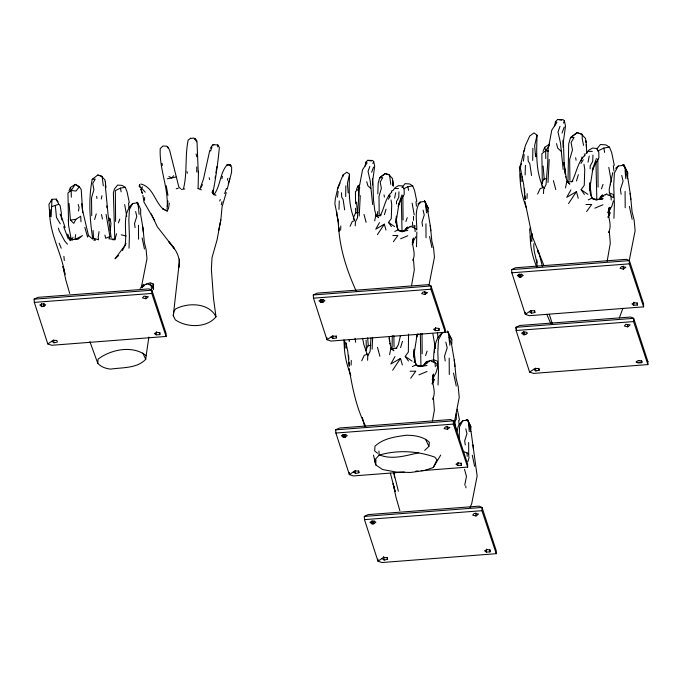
<?xml version="1.0" encoding="UTF-8"?>
<svg xmlns="http://www.w3.org/2000/svg" width="682" height="682" viewBox="0 0 682 682"><rect width="100%" height="100%" fill="white"/><g stroke="black" fill="none" stroke-linecap="round" stroke-linejoin="round"><path stroke-width="1.02" d="M152.538 286.969L153.459 289.108L153.194 283.959L150.21 282.749L146.187 284.258M49.974 209.57L49.965 216.347L48.934 204.404L51.985 199.289L56.367 199.101L58.805 204.285L60.11 205.589L61.389 213.338L61.175 215.7L65.105 227.532M344.7 340.659L344.691 347.811L343.992 339.798M520.605 173.961L520.588 181.114L519.377 167.09L521.432 163.663M530.681 236.313L530.673 241.155L529.641 229.203L530.656 227.498M402.866 195.683L403.053 219.954M597.85 158.957L598.071 187.107M196.714 171.966L196.748 166.945M396.481 203.986L396.498 201.488L398.774 197.405L398.961 191.795M590.126 168.846L590.152 166.016L592.718 161.404L592.939 155.061M115.59 221.386L115.352 190.628L120.433 188.13L125.258 187.328L127.125 192.026L129.333 202.81M392.286 335.672L392.056 349.235M422.175 353.805L422.022 333.464M159.818 334.632L159.844 332.714L156.732 332.305L154.413 333.532L156.178 334.836L159.818 334.632L159.699 332.509M438.978 330.412L439.003 328.502L435.9 328.085L433.573 329.321L435.346 330.617L438.978 330.412L438.858 328.298M461.382 465.286L461.407 463.368L458.295 462.959L455.977 464.195L457.741 465.491L461.382 465.286L461.262 463.172M489.983 551.883L490.008 549.965L486.905 549.556L484.578 550.783L486.343 552.088L489.983 551.883L489.864 549.76M637.329 305.042L637.355 303.132L634.243 302.723L631.924 303.95L633.689 305.255L637.329 305.042L637.21 302.927M345.68 196.578L345.834 185.811M532.693 160.466L532.872 148.284M428.185 208.061L424.468 200.764L428.185 208.061L428.091 212.903L430.495 227.012L431.851 241.232L433.573 248.069L434.443 257.276L429.021 284.948M451.748 344.453L451.842 339.738L447.452 331.196L451.842 339.738M457.102 431.203L458.219 426.335L460.648 422.678L462.805 420.777L467.818 420.044L470.887 426.744L470.793 431.587L467.818 420.044L467.17 419.447L465.414 420.641M615.65 168.284L618.199 166.033L624.115 165.172L627.738 173.04L627.636 178.701L624.115 165.172L623.357 164.498L621.694 165.624M166.093 336.439L151.771 293.448L151.856 290.2L148.966 288.895L37.979 297.352L34.1 299.176L34.322 302.382L47.8 343.941L51.798 345.28L166.093 336.439L166.084 333.447L151.856 290.2L34.1 299.176M445.252 332.228L430.93 289.228L431.015 285.98L428.134 284.675L317.139 293.141L313.268 294.956L313.481 298.162L326.959 339.721L330.958 341.068L445.252 332.228L445.252 329.227L431.015 285.98L313.268 294.956M421.195 470.699L467.656 467.093L453.334 424.102L453.419 420.854L450.529 419.549L339.542 428.015L335.663 429.831L335.885 433.036L349.363 474.595L353.361 475.934L404.298 472.012M496.257 553.69L481.935 510.699L482.021 507.451L479.131 506.146L368.144 514.603L364.265 516.427L364.486 519.633L377.964 561.192L381.963 562.531L496.257 553.69L496.249 550.698L482.021 507.451L364.265 516.427M643.603 306.857L629.281 263.857L629.367 260.609L626.477 259.305L515.49 267.77L511.611 269.595L511.832 272.8L525.311 314.359L529.309 315.698L643.603 306.857L643.595 303.857L629.367 260.609L511.611 269.595M647.9 364.572L633.578 321.58L633.663 318.332L630.773 317.028L519.786 325.485L515.907 327.309L516.129 330.514L529.607 372.074L533.605 373.412L647.9 364.572L647.891 361.579L633.663 318.332L515.907 327.309L516.564 329.295M129.026 248.18L129.392 236.483L128.847 219.945L129.41 209.51L132.64 203.526L137.645 202.793L140.714 209.493L140.628 214.336L143.032 228.453L144.388 242.664L146.11 249.501L146.971 258.708L141.549 286.389M377.555 215.742L377.692 211.573M416.497 246.739L416.838 231.999M438.04 384.989L438.466 371.298L437.827 351.938L438.483 339.738L442.303 332.722L448.219 331.87L449.907 345.356M567.961 182.537L568.703 143.868L570.467 137.696L577.066 132.683L581.243 133.996L585.531 138.395L585.974 142.427M613.936 218.291L614.371 204.6L613.732 185.24L614.388 173.04L618.199 166.033M167.226 206.603C168.215 187.03 159.145 168.258 160.236 148.548L162.947 146.016L166.723 146.187L168.386 148.386M338.98 209.391L339.252 200.892M349.218 341.648L349.278 339.73M525.114 174.95L525.43 165.334M537.723 252.28L537.791 250.158M377.819 193.859L378.178 183.108L379.669 177.866L382.099 175.717L385.262 173.586L388.8 174.694L392.431 178.445L393.267 186.169L392.9 180.585M144.524 200.227L144.618 197.558M340.65 230.175L340.804 225.955M355.237 225.853L355.382 221.931L357.47 217.942L359.278 186.987L362.56 169.733L367.104 162.896L365.791 162.231L365.058 166.186M351.111 365.143L351.281 360.377M367.607 360.267L367.76 355.825L370.13 351.315L370.965 338.05M527.007 198.453L527.186 193.679M543.503 193.569L543.665 189.127L546.026 184.617L547.646 164.43L548.072 149.622L551.781 130.117L556.921 122.385L555.438 121.635L554.602 126.102M375.953 459.779L375.765 464.919L382.576 469.523L396.046 472.029L410.521 472.473L424.434 470.537L433.309 467.502L440.7 455.073M179.502 259.1L178.71 267.532C181.199 257.625 175.453 248.802 168.957 241.922L174.524 248.836L157.346 226.842L151.123 213.705M51.099 216.748L51.985 199.289L51.022 201.71M346.03 348.263L346.226 343.344M521.935 181.565L522.131 176.647M531.807 241.547L532.131 233.5M359.218 216.066L360.275 195.632M372.108 349.193L372.653 337.641M548.004 182.495L549.198 159.392M97.782 363.327L98.063 359.167C110.74 349.465 132.751 344.862 146.17 355.689L145.743 359.295C136.903 368.621 122.41 367.334 110.62 369.115C105.787 368.587 101.106 367.027 97.782 363.327L89.896 341.656M433.658 376.583L433.249 381.826L432.09 383.548M609.64 208.837L609.154 215.128L607.994 216.85M395.892 222.835L396.447 216.134L396.182 222.306L396.958 227.345L399.106 230.712L401.766 231.386L403.812 231.087L408.373 228.069M413.642 356.013L414.187 349.278L413.897 356.251L414.775 361.946L417.196 365.757L420.214 366.524L422.516 366.174L427.682 362.764M589.623 188.351L590.092 182.58L589.802 189.553L590.672 195.248L593.101 199.059L596.111 199.826L602.922 198.786L596.111 199.826L591.942 198.147L588.234 199.886M153.544 287.437L153.433 288.648L153.194 283.959M156.178 334.836L156.451 331.784M435.346 330.617L435.619 327.565M457.741 465.491L458.014 462.439M486.343 552.088L486.624 549.036M633.689 305.255L633.962 302.194M342.918 176.638L343.08 174.933L346.84 172.188L349.534 174.225C349.099 189.698 348.204 205.597 354.734 220.218L353.293 218.803M49.786 209.655C48.533 232.178 61.542 252.425 65.02 274.411L62.949 266.423L65.83 280.072L69.7 293.413M336.857 212.264L336.661 214.284L338.298 221.744M344.401 340.761C343.583 352.466 346.609 364.495 350.804 375.467M520.298 174.063C519.479 185.427 522.378 197.115 526.342 207.822M530.298 236.483C530.119 246.731 532.719 257.216 536.623 266.764M533.904 243.679C533.017 251.505 537.126 258.93 537.032 266.781M167.039 208.99L167.968 200.934M178.863 266.312L173.279 315.698L175.291 319.807C186.663 327.769 206.859 328.178 215.998 316.798L213.509 298.469L211.369 269.066L212.042 257.498L217.004 240.158L220.832 219.902L222.059 206.902L226.262 192.495M424.698 450.41L428.91 446.352L429.387 442.277C423.309 436.437 414.571 435.338 406.506 435.218C395.432 436.753 383.48 438.211 374.998 446.199L374.682 450.904L377.555 453.24M337.471 197.149L338.161 191.378M523.418 161.105L524.202 154.584M146.17 355.689L148.864 337.053M217.72 146.86L217.967 145.019L214.148 144.746L212.452 145.147L210.363 148.292M75.651 234.634L74.952 239.501L82.479 235.605L77.936 239.288L72.232 239.57L69.283 237.455L70.314 240.686L67.791 234.105L68.268 238.964L63.707 226.688M173.279 315.698L173.893 311.555L175.462 309.04C187.78 302.322 209.05 302.637 215.998 316.798M169.324 203.108L168.531 208.317L167.448 210.474L165.035 210.107M99.052 231.573L98.208 237.063L98.532 239.851L93.545 238.146L93.102 230.49M215.094 178.198L215.418 176.101M215.904 172.947L216.885 166.638M395.978 222.767L399.021 203.202L402.013 194.864M413.642 356.925L417.111 334.649L416.395 337.292M589.538 190.227L593.008 167.951L596.392 158.522M78.473 211.011L79.086 207.439L78.157 204.481M227.456 180.236L227.797 178.283M411.544 285.69L414.306 269.85L413.463 259.254M432.473 420.947L434.391 410.01L433.428 398.032M607.159 261.215L610.288 243.312L609.333 231.334M110.254 230.371L110.978 223.457L109.998 218.803L108.762 217.754M442.303 332.722C434.272 339.278 433.726 351.221 433.547 360.838M612.786 172.572L609.188 189.34L609.393 193.185M374.699 220.891L375.859 215.018L378.425 217.388L375.859 215.018M389.601 354.657L390.914 348.008L393.812 350.693L390.914 348.008M565.506 187.959L566.81 181.31L569.717 183.995L566.81 181.31M394.597 198.112L395.688 192.699M588.003 162.197L589.231 156.076M218.726 230.064L220.832 219.902M214.267 194.882L215.623 194.822L215.904 195.512M101.268 198.999L101.95 195.743M388.902 196.748L389.413 194.31M622.879 308.247L619.367 317.931M453.897 424.681L459.225 397.367L458.202 386.592L456.173 378.578L454.57 361.92L451.731 345.399M581.166 160.824L581.976 156.996M629.154 261.036L635.13 230.669L634.107 219.894L632.069 211.88L630.466 195.222L627.917 178.514M72.309 240.192L72.965 237.148M221.889 178.778L222.426 176.306M43.239 306.465L45.72 305.007L44.236 303.942L41.704 303.959L39.803 305.025L41.755 306.576L43.239 306.465L43.87 303.712M322.407 302.245L324.879 300.796L323.396 299.722L320.864 299.748L318.963 300.813L320.915 302.365L322.407 302.245L323.038 299.492M391.519 192.495L391.98 190.457M344.802 437.119L347.283 435.662L345.8 434.596L343.268 434.613L341.367 435.679L343.319 437.23L344.802 437.119L345.433 434.366M373.412 523.716L375.884 522.259L374.401 521.193L371.869 521.21L369.968 522.276L371.92 523.827L373.412 523.716L374.034 520.963M520.75 276.883L523.23 275.426L521.747 274.36L519.215 274.377L517.314 275.443L519.266 276.994L520.75 276.883L521.38 274.121M584.517 155.854L585.045 153.544M400.453 335.663L398.373 344.751L395.901 348.673M209.826 150.159L203.492 178.965L200.107 188.505M221.292 204.813L222.059 201.693M412.252 242.69L413.488 237.984C410.521 245.571 416.907 252.903 412.619 260.362M432.738 376.711L433.462 373.975C430.103 382.551 437.324 390.846 432.482 399.277M607.926 212.75L609.358 207.277C606.008 215.853 613.22 224.148 608.378 232.579M227.217 189.153L231.573 172.29L231.658 167.158M399.021 203.202L398.186 206.322L400.794 200.048L404.213 194.37L404.145 189.144L402.38 185.964L398.612 185.615L395.253 187.507L392.875 190.679M592.291 170.594L593.008 167.951M464.723 485.158L466.471 476.394L464.527 469.335M349.534 174.225L347.411 183.381L348.195 192.972M524.918 195.598L525.149 199.587L523.648 184.276L520.468 168.548L521.022 163.007L525.37 145.59L529.752 135.991L534.006 132.888L537.049 135.189L534.654 145.539L535.541 156.383M105.173 181.813L104.968 179.877L101.328 176.126L97.799 175.018L92.206 179.298C88.413 198.871 89.666 219.613 92.846 239.263M142.018 287.71L143.689 284.334L141.055 287.293M437.494 367.641L436.071 372.619L432.218 379.55M467.895 461.586L469.156 457.179M613.391 200.943L611.967 205.921L608.122 212.852M94.636 219.459L96.256 213.901M384.409 214.668L386.063 209.11M400.581 347.615L402.457 341.332M576.486 180.926L578.353 174.635M190.38 138.608L190.585 137.977M228.282 183.424L229.766 178.88M210.627 151.054L211.931 147.124M118.455 222.912L119.793 219.075M224.659 193.543L226.441 188.437M405.918 221.48L407.256 217.643M425.551 355.578L427.137 351.085M601.456 188.88L603.033 184.387M369.84 166.374L368.05 171.429L370.232 181.011L372.628 204.549M560.016 126.323L557.987 132.027L560.459 142.862L563.162 169.477M112.223 239.646L114.806 239.723L116.579 233.781M371.639 172.324L373.548 167.047M562.045 133.041L564.21 127.074M145.275 192.205L141.737 188.437L142.359 186.8M68.967 190.96L70.408 187.49L75.208 184.37L79.359 186.706L81.226 189.579L82.735 212.758M356.439 189.528L357.871 186.058L359.474 185.018M416.523 337.292L417.998 333.745M543.034 151.361L544.73 147.278L549.59 144.141M592.428 170.594L595.002 164.388L598.873 157.968L598.796 152.06L596.81 148.463L592.547 148.071L588.745 150.21L586.324 153.433M219.689 201.002L220.329 199.485M337.709 188.735L340.096 183.066M523.691 151.592L524.884 148.753M106.077 214.37L109.887 236.535L108.907 238.845L114.644 239.169M109.154 220.772L109.998 218.803M372.866 163.475L373.719 161.498L372.483 160.458L367.76 160.321L365.791 162.231M563.434 123.041L564.398 120.808L563 119.623L557.663 119.469L555.438 121.635M470.06 507.493L471.714 503.64L477.144 475.959L471.032 431.442M353.532 217.447L355.552 212.903L358.178 212.656M365.671 350.753L367.965 345.621L370.923 345.339M541.576 184.055L543.861 178.923L546.819 178.641M343.08 174.933L338.187 186.553L335.348 198.82L334.862 203.722L337.675 217.643L339.005 231.181L338.766 227.149M350.045 226.322L352.287 221.437L354.538 220.738M361.724 360.787L364.265 355.262L366.805 354.478M537.629 194.089L540.161 188.564L542.71 187.78M433.309 467.502L436.676 460.41M81.763 203.645L82.3 209.255L88.438 235.341L87.586 237.072L84.841 227.404M122.462 250.567L126.059 243.363M412.175 244.633L413.531 241.931M432.175 384.06L434.536 379.38M608.071 217.362L610.433 212.682M183.518 188.513C187.456 172.819 184.813 155.922 188.181 140.032L190.099 138.659L193.415 138.003L195.7 139.605M200.858 187.755L202.486 184.617M80.987 221.821L80.706 216.254L75.881 219.331L73.767 223.364L70.416 220.081L69.053 203.466M426.548 212.895L425.116 201.361L420.103 202.085C414.17 210.175 416.898 220.61 416.821 229.962M462.805 420.777L459.574 426.77L459.097 439.259M412.388 242.911L415.798 236.79M379.465 222.605L375.765 229.178L384.358 224.165L385.961 230.022M394.989 356.592L390.812 364.018L400.522 358.357L402.329 364.972M570.894 189.894L566.716 197.32L576.426 191.659L578.234 198.274M453.871 423.224L456.318 419.166L456.249 413.94M388.365 199.204L390.419 195.93M580.953 163.433L583.281 159.733M379.908 216.177C384.486 208.556 384.784 198.76 391.681 192.256M571.806 181.975C576.486 173.177 577.407 162.384 585.113 155.044M68.541 222.903L67.961 192.997L71.192 190.5L75.208 184.37L78.95 186.689M359.806 187.311L358.664 189.067L355.433 191.565L355.552 203.73M377.402 234.668L384.358 224.165M392.662 370.232L400.522 358.357M542.343 183.714L541.849 153.74L545.66 150.79L549.342 145.215M568.558 203.534L576.426 191.659M406.182 228.845L407.401 227.029L404.776 229.996M425.201 363.642L426.582 361.596L431.015 360.454L433.957 359.798L436.489 360.829M601.098 196.945L602.487 194.899L599.512 198.24M393.378 241.743L397.853 235.512L392.823 235.546M410.726 378.229L415.79 371.178L410.095 371.221M586.622 211.531L591.686 204.481L586 204.523M391.391 226.552L388.493 222.426L391.28 218.607L391.715 204.498L391.042 199.988M408.475 361.051L405.202 356.388L408.356 352.065L408.535 334.078M584.38 194.353L581.107 189.69L584.252 185.368L584.747 169.417L583.98 164.319M226.714 165.095L230.209 164.771L231.462 166.024M79.359 186.706L76.043 191.028L71.192 190.5L70.408 187.49M423.607 364.938L426.582 361.596M609.094 209.451L610.381 207.78M401.945 187.533L405.048 183.654L409.592 183.944L412.721 185.888L414.588 190.585L416.804 201.378M596.759 149.077L600.424 144.524L605.795 144.865L609.486 147.142L611.694 152.649L614.303 165.351M173.654 175.709L171.762 177.942L167.295 178.803M374.392 459.071L375.765 464.919L374.657 460.035L379.141 455.141C397.154 449.788 417.179 450.845 434.792 457.128L437.469 460.503M118.659 255.477L115.028 258.836L124.977 245.435C127.713 231.889 120.91 214.293 132.64 203.526M420.103 202.085L417.947 203.986L419.95 203.424M145.871 298.733L148.344 296.781L143.987 296.159L142.521 297.898L145.871 298.733L145.701 296.67M425.039 294.513L427.512 292.561L423.155 291.939L421.681 293.678L425.039 294.513L424.775 291.419M623.382 269.151L625.854 267.191L621.498 266.577L620.032 268.307L623.382 269.151L623.118 266.048M447.435 429.387L449.907 427.435L445.551 426.813L444.084 428.552L447.435 429.387L447.17 426.293M627.687 326.866L630.151 324.913L625.803 324.291L624.328 326.03L627.687 326.866L627.508 324.803M476.045 515.984L478.508 514.032L474.161 513.41L472.686 515.149L476.045 515.984L475.78 512.89M51.866 341.239L53.162 340.258L56.879 340.437L57.365 342.074L53.989 342.816L51.866 341.239L47.8 343.941M331.026 337.019L332.322 336.047L336.038 336.217L336.533 337.863L333.157 338.604L331.026 337.019L326.959 339.721L326.951 337.65M529.377 311.657L530.673 310.677L534.39 310.856L534.876 312.492L531.5 313.234L529.377 311.657L525.311 314.359L525.293 312.279M353.429 471.893L354.725 470.912L358.442 471.092L358.928 472.728L355.552 473.47L353.429 471.893L349.363 474.595L349.346 472.524M533.674 369.371L534.969 368.391L538.686 368.57L539.181 370.207L535.805 370.948L533.674 369.371L529.607 372.074M382.031 558.49L383.327 557.509L387.044 557.688L387.538 559.325L384.162 560.067L382.031 558.49L377.964 561.192L377.947 559.121M227.362 164.635C219.723 172.597 220.798 186.084 213.798 194.805L214.353 194.481M140.091 288.384L144.661 285.366M603.579 196.066L598.421 199.476L593.101 199.059M409.908 226.961L411.331 226.023M605.309 194.813L606.92 193.756M400.624 238.768L407.793 235.776M594.823 208.172L602.922 204.779M418.918 374.861L427.026 371.477M403.667 188.778L407.896 186.698L412.721 185.888M597.799 151.003L603.792 148.071L609.486 147.142M142.478 285.911L146.536 283.942M406.191 228.606L410.257 226.646M601.115 196.68L605.71 194.455M425.21 363.378L429.805 361.153M212.452 145.147L213.841 144.49M394.801 231.445L398.083 229.902L401.766 231.386L407.793 230.473M412.329 366.584L416.046 364.844L420.214 366.524L427.017 365.484M109.887 236.535L105.608 238.257L104.943 235.077M418.739 452.72C406.284 455.567 392.201 460.026 379.704 454.996M51.5 206.68L58.805 204.285M149.546 284.42L150.79 283.993M413.258 227.115L414.511 226.688M609.103 194.992L610.518 194.506M433.206 361.69L434.613 361.204M176.229 188.786L178.258 188.223M413.863 362.193L414.775 361.946M175.93 177.013L171.762 177.942L168.88 176.561M381.221 214.983L376.473 215.819L374.836 210.772L373.506 200.227L372.849 179.69L374.699 166.161L373.719 161.498M572.88 181.276L567.518 182.222L565.668 176.51M396.975 347.973L391.613 348.92L389.763 343.208M181.335 189.46L184.779 188.905M70.416 220.081L75.881 219.331M524.765 334.623L527.527 333.14L526.044 332.074L523.512 332.091L521.611 333.157L523.563 334.709L524.765 334.623L524.032 331.895M194.822 139.094L195.538 139.026L197.004 141.293L198.257 172.819M34.322 302.382L151.771 293.448M511.832 272.8L629.281 263.857M313.481 298.162L430.93 289.228M516.129 330.514L633.578 321.58M335.885 433.036L453.334 424.102M364.486 519.633L481.935 510.699M44.211 306.388L41.755 306.576L41.534 303.814M521.721 276.807L519.266 276.994L519.045 274.232M323.37 302.177L320.915 302.365L320.693 299.594M526.018 334.521L523.563 334.709L523.341 331.946M636.255 362.466L642.597 361.98M335.663 429.831L453.419 420.854L467.647 464.101L467.656 467.093M345.774 437.043L343.319 437.23L343.097 434.468M415.918 471.117L418.023 470.947M374.375 523.64L371.92 523.827L371.699 521.065M92.206 179.298L95.267 179.11L92.726 183.424L93.911 189.741L91.516 197.865L91.738 215.683M227.907 164.831L230.209 164.771M93.818 240.209L95.514 240.192L93.545 238.146M588.805 151.336L592.343 151.413M395.313 188.505L398.441 188.573M403.812 231.087L399.106 230.712L398.083 229.902M422.516 366.174L417.196 365.757L416.046 364.844M544.73 147.278L545.66 150.79L548.516 151.097M557.663 119.469L561.763 120.254M367.76 160.321L371.392 161.012M121.225 234.855L126.179 235.998M140.859 184.012C153.348 187.073 154.763 202.256 163.799 209.587L162.606 208.632L167.397 211.429M97.799 175.018L102.104 176.399L103.297 185.819M607.244 194.72L610.919 195.981L612.862 197.473M411.613 226.876L414.869 227.993L416.583 229.314M431.339 361.417L435.014 362.679L436.957 364.171L437.622 366.993L436.932 365.382M147.892 284.181L151.148 285.289L152.862 286.611L153.459 289.108M463.717 451.672L466.965 452.788L468.687 454.11M609.861 193.1L612.385 194.131M413.931 225.444L415.423 226.049M541.713 185.99L544.594 188.079M368.698 354.776L367.035 353.89L363.77 344.333L362.628 338.272M201.429 189.869L197.891 188.547M141.737 188.437L138.966 186.041M125.258 187.328L122.121 185.385L117.585 185.086L114.474 188.965L113.374 192.87L114.806 239.723M581.107 189.69L587.944 194.396M388.493 222.426L394.546 226.586M405.202 356.388L412.047 361.093M56.956 200.849L58.123 201.787M180.56 188.599L178.855 187.056L169.63 150.176L167.746 146.826M560.971 151.14L557.765 148.19L556.512 143.595M370.693 188.334L367.854 185.717L366.745 181.659M88.438 235.341L92.053 238.683M194.796 138.216L196.595 141.779M646.604 360.096L647.891 361.579M67.484 244.19L64.679 240.959L59.019 230.405L58.49 228.129M217.567 144.959L219.357 147.431C217.95 162.913 215.785 178.428 212.682 193.688L212.946 190.15L212.844 193.714L212.068 191.906L213.517 193.961M366.473 353.736L367.734 355.237M60.059 214.165L61.175 215.7M229.894 165.197L230.806 166.527M60.314 223.867L56.487 217.507L55.319 205.623M154.72 220.636L143.97 202.111L142.896 195.265M627.738 173.04L623.357 164.498L623.97 166.502M467.63 420.359L470.887 426.744M425.508 439.225L428.91 446.352M142.743 352.995L145.743 359.295M550.749 323.592L546.802 314.283M365.765 426.403C356.447 408.288 352.458 388.228 349.107 368.306M59.112 243.15L61.235 248.214M543.895 265.443L532.122 236.032L525.012 201.608M356.294 291.257C347.215 271.283 340.148 250.081 338.715 228.078M398.356 491.202L393.846 472.779M542.94 187.192C535.558 170.662 536.555 152.683 537.049 135.189M552.343 323.873L549.3 314.402M449.191 337.3L451.416 344.384M425.943 206.007L427.785 211.914M137.594 204.148L137.005 202.196L137.645 202.793L138.472 207.439L139.085 214.327M542.463 266.44L538.26 250.737M364.563 426.318L362.355 417.435M399.865 510.665L396.003 497.323L393.113 483.674L395.185 491.662L390.419 473.317M139.963 187.124L139.597 184.481L139.605 185.478M392.5 183.33L393.011 185.223M105.292 185.709L108.216 215.955L111.166 237.677M553.383 180.611L555.813 189.613M519.735 274.181L520.468 276.909M363.975 214.395L366.123 222.358M377.478 347.308L379.908 356.302M321.384 299.551L322.126 302.279M372.389 521.014L373.122 523.742M343.788 434.417L344.521 437.153M357.871 186.058L358.664 189.067L358.775 195.777M209.169 177.738L209.63 179.494M161.992 163.424L162.495 165.385M373.489 455.167L374.657 460.035M621.737 175.402L623.092 181.131L620.424 189.485L621.114 194.276M445.832 342.1L447.196 347.829L444.519 356.183L445.21 360.974M423.096 210.116L424.247 215.009L421.988 222.144L422.567 226.228M465.797 428.799L466.948 433.692L464.689 440.828L465.269 444.911M135.633 211.548L136.784 216.441L134.516 223.577L135.104 227.66M345.783 342.373L347.743 350.974L349.252 366.285L349.014 362.295M196.109 153.962L196.748 156.783M60.988 215.913L61.883 219.936M71.422 240.132L68.532 225.213L68.302 219.254M101.49 214.549L102.462 219.05M167.942 195.299L166.263 185.794M629.409 206.382L632.146 219.323M453.504 373.08L456.249 386.021M186.987 171.583L187.345 173.262M564.398 120.808L565.506 126.068L563.409 141.379L564.159 164.592L565.412 174.524L563.92 162.563L566.103 177.192M429.592 236.552L431.919 247.609M472.294 455.235L474.621 466.3M142.129 237.984L144.456 249.049M457.29 409.277L459.506 420.061M583.562 145.343L582.258 138.813L582.155 134.294L577.066 132.683L570.467 137.696L574.082 137.457L571.081 142.529L572.479 149.938L569.658 159.494L569.913 180.415M390.76 184.387L389.567 174.967L385.262 173.586L379.669 177.866L382.73 177.67L380.189 181.992L381.383 188.3L378.987 196.433L379.209 214.25M611.396 181.889L608.804 167.363M435.491 348.587L432.908 334.061M456.309 430.444L454.851 421.817M414.213 214.881L412.15 203.134M126.75 216.322L124.678 204.566M603.792 148.071L604.619 152.41M407.896 186.698L408.595 190.397M120.433 188.13L121.132 191.83M575.659 157.687L576.077 160.253M384.068 194.899L384.426 197.081M96.605 196.331L96.963 198.513M389.107 336.576L390.198 343.89M531.542 175.504L529.837 163.851L528.2 161.097L527.97 156.135M344.657 209.886L343.148 199.57L341.699 197.132L341.503 192.75M355.075 338.315L355.637 342.202M589.921 184.822L591.737 198.061M414.162 352.534L415.832 364.759M396.242 218.658L397.649 228.999M531.142 310.489L531.5 313.234M535.438 368.212L535.805 370.948M383.676 556.41L384.162 560.067M355.194 470.733L355.552 473.47M332.799 335.859L333.157 338.604M53.631 340.071L53.989 342.816M389.132 338.246L389.507 341.222M106.759 205.955L107.006 207.925M563.92 162.563L564.159 164.592M534.654 310.54L534.876 312.492M538.951 368.263L539.181 370.207M387.308 557.382L387.538 559.325M358.706 470.785L358.928 472.728M336.311 335.911L336.533 337.863M613.229 194.481L613.527 197.166M437.333 361.17L437.631 363.864M630.117 193.313L630.807 199.681M586.188 144.439L586.818 153.356M472.993 444.954L473.487 449.481M454.212 360.011L454.903 366.379M430.197 225.367L430.785 230.797M142.726 226.799L143.314 232.23M105.386 183.739L105.804 187.601L105.429 182.026M613.331 165.675L613.877 170.943M437.435 332.373L437.98 337.641M458.679 420.359L459.148 424.852M415.977 201.676L416.446 206.169M128.514 203.108L128.975 207.601M465.755 485.942L465.942 487.826M394.077 473.589L394.469 477.732M63.912 256.338L64.304 260.481M625.096 170.602L625.812 178.658M468.645 424.69L469.25 431.578M543.128 166.024L544.236 179.375M356.516 202.034L357.462 213.449M367.649 337.854L368.331 346.072M610.919 195.981L611.243 200.039M466.965 452.788L467.255 456.377M435.014 362.679L435.338 366.737M414.869 227.993L415.15 231.582M151.148 285.289L151.43 288.878M586.085 140.901L586.52 147.457M595.957 161.787L596.835 199.536M401.28 198.701L402.056 232.025M536.93 259.953L537.101 262.979M524.509 188.607L524.799 193.603M348.613 355.305L348.843 359.295M338.357 220.081L338.596 224.122M412.474 221.982L412.687 226.083M378.919 451.015L379.141 455.141M198.488 171.225L198.104 188.241M366.081 340.122L366.439 350.412M420.939 366.234L420.334 333.6M355.544 208.317L355.723 213.372M562.948 140.373L563.085 147.321M372.44 178.803L372.56 184.95M545.66 150.79L545.796 158.667M71.192 190.5L71.312 197.209M393.872 335.604L394.017 347.112M535.873 153.996L535.899 156.817M56.367 199.101L56.376 200.38M625.096 191.412L625.189 207.788M468.645 442.465L468.722 456.454M449.191 358.11L449.285 374.486M425.943 223.781L426.02 237.771M138.48 225.213L138.557 239.203M610.416 182.836L610.416 184.882M434.511 349.534L434.519 352.603M413.505 216.407L413.514 220.337M641.651 360.846L641.626 362.764L637.985 362.969L636.221 361.665L638.548 360.437L641.651 360.846M142.257 193.236L140.91 189.102L142.257 193.236"/></g></svg>
